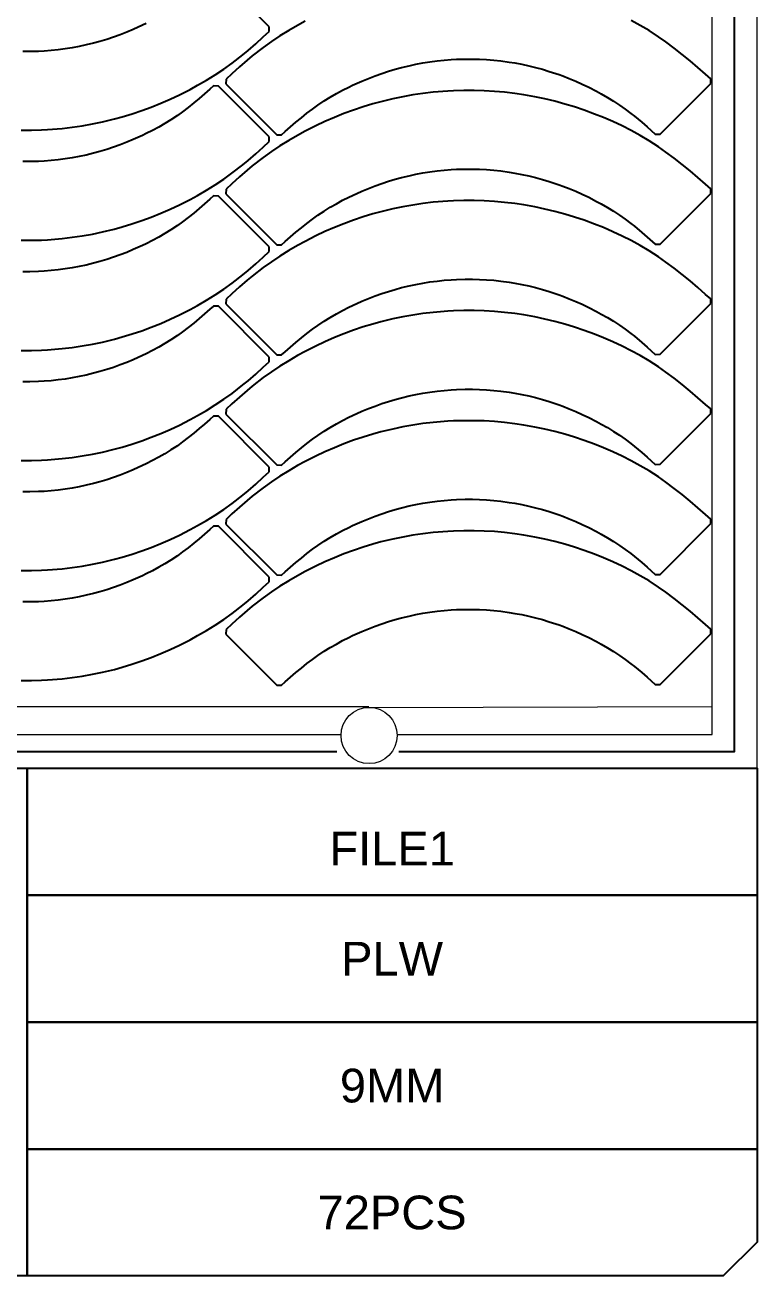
# Model space of a CAD drawing. Header units: millimetres. Extents: x -10628 to 24720, y -21829 to 4032.
# Drawn here: x 7297 to 7949, y -1997 to -884 of the extents above; entities that cross this region are included whole.
import ezdxf
from ezdxf.enums import TextEntityAlignment as Align
from ezdxf.lldxf.tags import DXFTag

# ---------------------------------------------------------------- set-up
doc = ezdxf.new("R2010")
doc.units = ezdxf.units.MM
doc.layers.add('layer chu', color=7, linetype='Continuous', lineweight=9)
doc.layers.add('layer khung van cnc', color=7, linetype='Continuous', lineweight=25, true_color=0xfbf59b)
doc.layers.add('layer mau', color=7, linetype='Continuous')
doc.styles.add('Text Dim', font='arial.ttf')
tags = doc.linetypes.add('DATTRANHVAKEPVAN', pattern='A,32.156035,-1.521322,["DAT TRÁNH VA CHẠM KẸP VÁN",Text Dim,S=2.23494,R=0,X=0,Y=-0.877209],-47.8264', length=81.503757).pattern_tags.tags
tags[6] = DXFTag(74, 10)
tags = doc.linetypes.add('KVVIENMAY', pattern='A,46.311228,-10.280676,["KV VIỀN MÁY",Text Dim,S=10.028098,R=0,X=0,Y=-4.346144],-100.988212', length=157.580116).pattern_tags.tags
tags[6] = DXFTag(74, 10)

# ---------------------------------------------------------------- blocks, each defined once
blk = doc.blocks.new('khung van cnc')
at = {"color": 2, "linetype": 'DATTRANHVAKEPVAN', "lineweight": 5}
for p, q in [((-1148, -44.4), (-538.7, -44.4)), ((-539.1, -45.3), (-233, -44.4))]:
    blk.add_line(p, q, dxfattribs=at)
at = {"color": 250, "lineweight": 5}
blk.add_line((-1494.1, -99.4), (-193, -99.4), dxfattribs=at)
at = {"lineweight": 5}
blk.add_lwpolyline([(-193, -99.4), (-193, 2370.6), (-223, 2400.6), (-1463, 2400.6), (-1493, 2370.6), (-1493, -99.4)], close=True, dxfattribs=at)
at = {"color": 1, "linetype": 'KVVIENMAY'}
for points in [[(-511.9, -84.4), (-213, -84.4), (-213, 2370.6), (-228, 2385.6), (-1458, 2385.6), (-1473, 2370.6), (-1473, -84.4), (-1172.8, -84.4)], [(-1104, -84.4), (-567.2, -84.4)]]:
    blk.add_lwpolyline(points, dxfattribs=at)
at = {"lineweight": 5}
for points in [[(-513.5, -69.4), (-233, -69.4), (-233, 2370.6), (-1453, 2370.6), (-1453, -69.4), (-1173, -69.4)], [(-1123, -69.4), (-563.5, -69.4)]]:
    blk.add_lwpolyline(points, dxfattribs=at)
blk.add_lwpolyline([(-843, -551.3), (-1463, -551.3), (-1493, -521.3), (-1493, -99.4), (-843, -99.4)], close=True)
blk.add_circle((-538.5, -70.2), 25, dxfattribs=at)
at = {"layer": 'layer mau'}
for points in [[(-843, -99.4), (-193, -99.4), (-193, -212.4), (-843, -212.4)], [(-843, -212.4), (-193, -212.4), (-193, -325.3), (-843, -325.3)], [(-843, -325.3), (-193, -325.3), (-193, -438.3), (-843, -438.3)], [(-843, -438.3), (-193, -438.3), (-193, -521.2), (-223, -551.2), (-843, -551.2)]]:
    blk.add_lwpolyline(points, close=True, dxfattribs=at)
for tag, p in [('ÁGF', (-518, -155.9)), ('TENFILE', (-518, -268.9)), ('TENFILE', (-518, -381.8)), ('TENFILE', (-518, -494.8))]:
    blk.add_attdef(tag, text='', height=30, dxfattribs=at).set_placement(p, align=Align.MIDDLE_CENTER)

msp = doc.modelspace()

# ---------------------------------------------------------------- linework, layer by layer
for p, q in [((7514.559, -885.153), (7469.334, -839.866)), ((7845.01, -883.91), (7837.017, -879.536)), ((7387.631, -889.961), (7381.732, -892.237)), ((7393.472, -887.536), (7387.631, -889.961)), ((7401.694, -883.826), (7393.472, -887.536)), ((7404.968, -882.249), (7401.694, -883.826)), ((7509.276, -894.152), (7514.481, -889.318)), ((7514.481, -889.318), (7514.559, -885.153)), ((7531.878, -888.401), (7524.13, -893.204)), ((7539.772, -883.831), (7531.878, -888.401)), ((7546.404, -880.223), (7539.772, -883.831)), ((7852.84, -888.548), (7845.01, -883.91)), ((7861.212, -893.94), (7852.84, -888.548)), ((7351.469, -901.271), (7345.285, -902.591)), ((7358.158, -899.647), (7351.469, -901.271)), ((7363.716, -898.138), (7358.158, -899.647)), ((7369.772, -896.328), (7363.716, -898.138)), ((7375.778, -894.36), (7369.772, -896.328)), ((7381.732, -892.237), (7375.778, -894.36)), ((7495.661, -906.219), (7502.525, -900.253)), ((7502.525, -900.253), (7509.276, -894.152)), ((7516.541, -898.244), (7509.124, -903.523)), ((7524.13, -893.204), (7516.541, -898.244)), ((7867.951, -898.635), (7861.212, -893.94)), ((7875.24, -904.053), (7867.951, -898.635)), ((7301.311, -907.201), (7294.988, -907.196)), ((7309.088, -906.981), (7301.311, -907.201)), ((7313.95, -906.714), (7309.088, -906.981)), ((7320.256, -906.221), (7313.95, -906.714)), ((7326.548, -905.562), (7320.256, -906.221)), ((7332.819, -904.737), (7326.548, -905.562)), ((7339.067, -903.747), (7332.819, -904.737)), ((7345.285, -902.591), (7339.067, -903.747)), ((7481.399, -917.504), (7491.121, -909.986)), ((7491.121, -909.986), (7495.661, -906.219)), ((7499.402, -911.042), (7494.862, -914.808)), ((7509.124, -903.523), (7499.402, -911.042)), ((7882.387, -909.671), (7875.24, -904.053)), ((7889.42, -915.448), (7882.387, -909.671)), ((7466.393, -927.823), (7473.982, -922.784)), ((7473.982, -922.784), (7481.399, -917.504)), ((7487.998, -920.774), (7481.247, -926.876)), ((7494.862, -914.808), (7487.998, -920.774)), ((7620.751, -924.699), (7626.807, -922.889)), ((7626.807, -922.889), (7632.365, -921.381)), ((7632.365, -921.381), (7639.054, -919.756)), ((7639.054, -919.756), (7645.238, -918.436)), ((7645.238, -918.436), (7651.456, -917.281)), ((7651.456, -917.281), (7657.704, -916.29)), ((7657.704, -916.29), (7663.975, -915.466)), ((7663.975, -915.466), (7670.267, -914.806)), ((7670.267, -914.806), (7676.573, -914.313)), ((7676.573, -914.313), (7681.435, -914.047)), ((7681.435, -914.047), (7689.212, -913.826)), ((7689.212, -913.826), (7695.535, -913.832)), ((7695.535, -913.832), (7701.856, -914.004)), ((7701.856, -914.004), (7708.17, -914.342)), ((7708.17, -914.342), (7714.472, -914.845)), ((7714.472, -914.845), (7720.76, -915.514)), ((7720.76, -915.514), (7728.275, -916.535)), ((7728.275, -916.535), (7733.273, -917.348)), ((7733.273, -917.348), (7739.489, -918.512)), ((7739.489, -918.512), (7745.673, -919.839)), ((7745.673, -919.839), (7751.819, -921.329)), ((7751.819, -921.329), (7757.923, -922.98)), ((7757.923, -922.98), (7763.98, -924.792)), ((7896.368, -921.346), (7889.42, -915.448)), ((7903.258, -927.324), (7896.368, -921.346)), ((7450.751, -937.197), (7458.644, -932.627)), ((7458.644, -932.627), (7466.393, -927.823)), ((7476.042, -931.71), (7475.964, -935.874)), ((7481.247, -926.876), (7476.042, -931.71)), ((7588.829, -937.202), (7597.051, -933.492)), ((7597.051, -933.492), (7602.892, -931.067)), ((7602.892, -931.067), (7608.791, -928.791)), ((7608.791, -928.791), (7614.745, -926.667)), ((7614.745, -926.667), (7620.751, -924.699)), ((7763.98, -924.792), (7772.703, -927.715)), ((7772.703, -927.715), (7775.933, -928.894)), ((7775.933, -928.894), (7781.821, -931.182)), ((7781.821, -931.182), (7787.647, -933.623)), ((7787.647, -933.623), (7793.41, -936.214)), ((7907.865, -931.364), (7903.258, -927.324)), ((7907.997, -935.462), (7907.865, -931.364)), ((7426.328, -949.525), (7434.583, -945.647)), ((7434.583, -945.647), (7444.119, -940.805)), ((7444.119, -940.805), (7450.751, -937.197)), ((7456.972, -944.784), (7452.172, -948.9)), ((7461.736, -940.617), (7456.972, -944.784)), ((7464.957, -937.724), (7461.736, -940.617)), ((7469.308, -937.842), (7464.957, -937.724)), ((7514.533, -983.129), (7469.308, -937.842)), ((7475.964, -935.874), (7521.189, -981.161)), ((7568.876, -947.816), (7574.346, -944.649)), ((7574.346, -944.649), (7579.909, -941.638)), ((7579.909, -941.638), (7585.555, -938.778)), ((7585.555, -938.778), (7588.829, -937.202)), ((7642.465, -945.768), (7633.495, -947.36)), ((7651.478, -944.441), (7642.465, -945.768)), ((7660.528, -943.379), (7651.478, -944.441)), ((7673.58, -942.319), (7660.528, -943.379)), ((7678.705, -942.054), (7673.58, -942.319)), ((7687.818, -941.791), (7678.705, -942.054)), ((7696.935, -941.795), (7687.818, -941.791)), ((7706.048, -942.067), (7696.935, -941.795)), ((7715.147, -942.606), (7706.048, -942.067)), ((7724.226, -943.414), (7715.147, -942.606)), ((7733.274, -944.49), (7724.226, -943.414)), ((7741.425, -945.696), (7733.274, -944.49)), ((7751.245, -947.45), (7741.425, -945.696)), ((7793.41, -936.214), (7799.105, -938.953)), ((7799.105, -938.953), (7806.079, -942.552)), ((7806.079, -942.552), (7810.289, -944.859)), ((7810.289, -944.859), (7815.767, -948.025)), ((7862.744, -980.654), (7907.997, -935.462)), ((7400.954, -959.714), (7409.507, -956.563)), ((7409.507, -956.563), (7417.967, -953.165)), ((7417.967, -953.165), (7426.328, -949.525)), ((7442.389, -956.882), (7437.369, -960.697)), ((7447.317, -952.941), (7442.389, -956.882)), ((7452.172, -948.9), (7447.317, -952.941)), ((7553.128, -958.306), (7557.799, -954.958)), ((7557.799, -954.958), (7563.51, -951.145)), ((7563.51, -951.145), (7568.876, -947.816)), ((7598.208, -956.367), (7589.569, -959.267)), ((7606.927, -953.722), (7598.208, -956.367)), ((7613.935, -951.799), (7606.927, -953.722)), ((7624.578, -949.217), (7613.935, -951.799)), ((7633.495, -947.36), (7624.578, -949.217)), ((7760.155, -949.328), (7751.245, -947.45)), ((7769.007, -951.466), (7760.155, -949.328)), ((7777.796, -953.86), (7769.007, -951.466)), ((7786.518, -956.504), (7777.796, -953.86)), ((7795.166, -959.395), (7786.518, -956.504)), ((7815.767, -948.025), (7821.158, -951.336)), ((7821.158, -951.336), (7826.453, -954.793)), ((7826.453, -954.793), (7831.642, -958.401)), ((7365.945, -969.765), (7376.588, -967.183)), ((7376.588, -967.183), (7383.596, -965.259)), ((7383.596, -965.259), (7392.315, -962.615)), ((7392.315, -962.615), (7400.954, -959.714)), ((7426.988, -967.858), (7421.621, -971.187)), ((7432.698, -964.044), (7426.988, -967.858)), ((7437.369, -960.697), (7432.698, -964.044)), ((7538.325, -970.103), (7543.18, -966.062)), ((7543.18, -966.062), (7548.108, -962.121)), ((7548.108, -962.121), (7553.128, -958.306)), ((7572.556, -965.817), (7564.195, -969.457)), ((7581.016, -962.419), (7572.556, -965.817)), ((7589.569, -959.267), (7581.016, -962.419)), ((7804.322, -962.753), (7795.166, -959.395)), ((7812.22, -965.9), (7804.322, -962.753)), ((7820.606, -969.514), (7812.22, -965.9)), ((7831.642, -958.401), (7836.717, -962.161)), ((7836.717, -962.161), (7839.942, -964.681)), ((7839.942, -964.681), (7846.502, -970.132)), ((7293.588, -977.187), (7302.705, -977.191)), ((7302.705, -977.191), (7311.817, -976.928)), ((7311.817, -976.928), (7316.943, -976.663)), ((7316.943, -976.663), (7329.995, -975.603)), ((7329.995, -975.603), (7339.045, -974.541)), ((7339.045, -974.541), (7348.058, -973.214)), ((7348.058, -973.214), (7357.027, -971.622)), ((7357.027, -971.622), (7365.945, -969.765)), ((7410.588, -977.365), (7404.943, -980.225)), ((7416.151, -974.354), (7410.588, -977.365)), ((7421.621, -971.187), (7416.151, -974.354)), ((7525.541, -981.279), (7528.762, -978.386)), ((7528.762, -978.386), (7533.525, -974.219)), ((7533.525, -974.219), (7538.325, -970.103)), ((7546.404, -978.177), (7539.772, -981.785)), ((7555.94, -973.335), (7546.404, -978.177)), ((7564.195, -969.457), (7555.94, -973.335)), ((7828.877, -973.376), (7820.606, -969.514)), ((7837.017, -977.49), (7828.877, -973.376)), ((7845.01, -981.864), (7837.017, -977.49)), ((7846.502, -970.132), (7851.247, -974.297)), ((7851.247, -974.297), (7858.396, -980.761)), ((7381.707, -990.212), (7375.753, -992.336)), ((7387.605, -987.936), (7381.707, -990.212)), ((7393.446, -985.511), (7387.605, -987.936)), ((7401.668, -981.801), (7393.446, -985.511)), ((7404.943, -980.225), (7401.668, -981.801)), ((7509.251, -992.127), (7514.455, -987.293)), ((7514.455, -987.293), (7514.533, -983.129)), ((7521.189, -981.161), (7525.541, -981.279)), ((7531.878, -986.355), (7524.13, -991.158)), ((7539.772, -981.785), (7531.878, -986.355)), ((7852.84, -986.503), (7845.01, -981.864)), ((7861.212, -991.895), (7852.84, -986.503)), ((7858.396, -980.761), (7862.744, -980.654)), ((7339.041, -1001.722), (7332.794, -1002.712)), ((7345.259, -1000.567), (7339.041, -1001.722)), ((7351.443, -999.247), (7345.259, -1000.567)), ((7358.132, -997.622), (7351.443, -999.247)), ((7363.691, -996.114), (7358.132, -997.622)), ((7369.746, -994.304), (7363.691, -996.114)), ((7375.753, -992.336), (7369.746, -994.304)), ((7495.636, -1004.194), (7502.5, -998.228)), ((7509.124, -1001.477), (7499.402, -1008.996)), ((7502.5, -998.228), (7509.251, -992.127)), ((7516.541, -996.198), (7509.124, -1001.477)), ((7524.13, -991.158), (7516.541, -996.198)), ((7867.951, -996.589), (7861.212, -991.895)), ((7875.24, -1002.007), (7867.951, -996.589)), ((7882.387, -1007.625), (7875.24, -1002.007)), ((7301.286, -1005.177), (7294.962, -1005.171)), ((7309.062, -1004.956), (7301.286, -1005.177)), ((7313.924, -1004.69), (7309.062, -1004.956)), ((7320.231, -1004.197), (7313.924, -1004.69)), ((7326.522, -1003.537), (7320.231, -1004.197)), ((7332.794, -1002.712), (7326.522, -1003.537)), ((7481.374, -1015.48), (7491.095, -1007.961)), ((7494.862, -1012.763), (7487.998, -1018.729)), ((7491.095, -1007.961), (7495.636, -1004.194)), ((7499.402, -1008.996), (7494.862, -1012.763)), ((7663.975, -1013.42), (7670.267, -1012.761)), ((7670.267, -1012.761), (7676.573, -1012.268)), ((7676.573, -1012.268), (7681.435, -1012.001)), ((7681.435, -1012.001), (7689.212, -1011.78)), ((7689.212, -1011.78), (7695.535, -1011.786)), ((7695.535, -1011.786), (7701.856, -1011.958)), ((7701.856, -1011.958), (7708.17, -1012.296)), ((7708.17, -1012.296), (7714.472, -1012.8)), ((7714.472, -1012.8), (7720.76, -1013.469)), ((7889.42, -1013.403), (7882.387, -1007.625)), ((7466.367, -1025.799), (7473.957, -1020.759)), ((7473.957, -1020.759), (7481.374, -1015.48)), ((7487.998, -1018.729), (7481.247, -1024.83)), ((7614.745, -1024.622), (7620.751, -1022.653)), ((7620.751, -1022.653), (7626.807, -1020.844)), ((7626.807, -1020.844), (7632.365, -1019.335)), ((7632.365, -1019.335), (7639.054, -1017.711)), ((7639.054, -1017.711), (7645.238, -1016.39)), ((7645.238, -1016.39), (7651.456, -1015.235)), ((7651.456, -1015.235), (7657.704, -1014.245)), ((7657.704, -1014.245), (7663.975, -1013.42)), ((7720.76, -1013.469), (7728.275, -1014.489)), ((7728.275, -1014.489), (7733.273, -1015.302)), ((7733.273, -1015.302), (7739.489, -1016.466)), ((7739.489, -1016.466), (7745.673, -1017.793)), ((7745.673, -1017.793), (7751.819, -1019.283)), ((7751.819, -1019.283), (7757.923, -1020.934)), ((7757.923, -1020.934), (7763.98, -1022.746)), ((7763.98, -1022.746), (7772.703, -1025.67)), ((7896.368, -1019.301), (7889.42, -1013.403)), ((7903.258, -1025.278), (7896.368, -1019.301)), ((7444.094, -1038.78), (7450.726, -1035.172)), ((7450.726, -1035.172), (7458.619, -1030.602)), ((7458.619, -1030.602), (7466.367, -1025.799)), ((7476.042, -1029.664), (7475.964, -1033.828)), ((7475.964, -1033.828), (7521.189, -1079.115)), ((7481.247, -1024.83), (7476.042, -1029.664)), ((7585.555, -1036.732), (7588.829, -1035.156)), ((7588.829, -1035.156), (7597.051, -1031.446)), ((7597.051, -1031.446), (7602.892, -1029.021)), ((7602.892, -1029.021), (7608.791, -1026.745)), ((7608.791, -1026.745), (7614.745, -1024.622)), ((7772.703, -1025.67), (7775.933, -1026.849)), ((7775.933, -1026.849), (7781.821, -1029.136)), ((7781.821, -1029.136), (7787.647, -1031.577)), ((7787.647, -1031.577), (7793.41, -1034.169)), ((7793.41, -1034.169), (7799.105, -1036.907)), ((7862.744, -1078.608), (7907.997, -1033.416)), ((7907.865, -1029.318), (7903.258, -1025.278)), ((7907.997, -1033.416), (7907.865, -1029.318)), ((7426.302, -1047.5), (7434.558, -1043.623)), ((7434.558, -1043.623), (7444.094, -1038.78)), ((7456.993, -1042.759), (7452.193, -1046.875)), ((7461.757, -1038.593), (7456.993, -1042.759)), ((7464.978, -1035.699), (7461.757, -1038.593)), ((7469.329, -1035.817), (7464.978, -1035.699)), ((7514.554, -1081.104), (7469.329, -1035.817)), ((7563.51, -1049.099), (7568.876, -1045.77)), ((7568.876, -1045.77), (7574.346, -1042.603)), ((7574.346, -1042.603), (7579.909, -1039.593)), ((7579.909, -1039.593), (7585.555, -1036.732)), ((7633.495, -1045.353), (7624.578, -1047.209)), ((7642.465, -1043.761), (7633.495, -1045.353)), ((7651.478, -1042.433), (7642.465, -1043.761)), ((7660.528, -1041.372), (7651.478, -1042.433)), ((7673.58, -1040.312), (7660.528, -1041.372)), ((7678.705, -1040.047), (7673.58, -1040.312)), ((7687.818, -1039.784), (7678.705, -1040.047)), ((7696.935, -1039.788), (7687.818, -1039.784)), ((7706.048, -1040.06), (7696.935, -1039.788)), ((7715.147, -1040.599), (7706.048, -1040.06)), ((7724.226, -1041.407), (7715.147, -1040.599)), ((7733.274, -1042.483), (7724.226, -1041.407)), ((7741.425, -1043.689), (7733.274, -1042.483)), ((7751.245, -1045.442), (7741.425, -1043.689)), ((7760.155, -1047.321), (7751.245, -1045.442)), ((7799.105, -1036.907), (7806.079, -1040.506)), ((7806.079, -1040.506), (7810.289, -1042.814)), ((7810.289, -1042.814), (7815.767, -1045.98)), ((7815.767, -1045.98), (7821.158, -1049.29)), ((7392.289, -1060.59), (7400.928, -1057.69)), ((7400.928, -1057.69), (7409.481, -1054.538)), ((7409.481, -1054.538), (7417.941, -1051.14)), ((7417.941, -1051.14), (7426.302, -1047.5)), ((7442.41, -1054.857), (7437.39, -1058.672)), ((7447.338, -1050.916), (7442.41, -1054.857)), ((7452.193, -1046.875), (7447.338, -1050.916)), ((7548.108, -1060.076), (7553.128, -1056.26)), ((7553.128, -1056.26), (7557.799, -1052.913)), ((7557.799, -1052.913), (7563.51, -1049.099)), ((7589.569, -1057.26), (7581.016, -1060.412)), ((7598.208, -1054.36), (7589.569, -1057.26)), ((7606.927, -1051.715), (7598.208, -1054.36)), ((7613.935, -1049.792), (7606.927, -1051.715)), ((7624.578, -1047.209), (7613.935, -1049.792)), ((7769.007, -1049.459), (7760.155, -1047.321)), ((7777.796, -1051.853), (7769.007, -1049.459)), ((7786.518, -1054.497), (7777.796, -1051.853)), ((7795.166, -1057.388), (7786.518, -1054.497)), ((7804.322, -1060.745), (7795.166, -1057.388)), ((7821.158, -1049.29), (7826.453, -1052.748)), ((7826.453, -1052.748), (7831.642, -1056.355)), ((7831.642, -1056.355), (7836.717, -1060.115)), ((7357.002, -1069.597), (7365.92, -1067.741)), ((7365.92, -1067.741), (7376.563, -1065.158)), ((7376.563, -1065.158), (7383.571, -1063.235)), ((7383.571, -1063.235), (7392.289, -1060.59)), ((7427.009, -1065.833), (7421.642, -1069.162)), ((7432.719, -1062.02), (7427.009, -1065.833)), ((7437.39, -1058.672), (7432.719, -1062.02)), ((7533.525, -1072.174), (7538.325, -1068.057)), ((7538.325, -1068.057), (7543.18, -1064.016)), ((7543.18, -1064.016), (7548.108, -1060.076)), ((7564.195, -1067.45), (7555.94, -1071.327)), ((7572.556, -1063.81), (7564.195, -1067.45)), ((7581.016, -1060.412), (7572.556, -1063.81)), ((7812.22, -1063.893), (7804.322, -1060.745)), ((7820.606, -1067.507), (7812.22, -1063.893)), ((7828.877, -1071.368), (7820.606, -1067.507)), ((7836.717, -1060.115), (7839.942, -1062.636)), ((7839.942, -1062.636), (7846.502, -1068.086)), ((7846.502, -1068.086), (7851.247, -1072.251)), ((7293.562, -1075.162), (7302.679, -1075.166)), ((7302.679, -1075.166), (7311.792, -1074.904)), ((7311.792, -1074.904), (7316.918, -1074.638)), ((7316.918, -1074.638), (7329.97, -1073.578)), ((7329.97, -1073.578), (7339.019, -1072.517)), ((7339.019, -1072.517), (7348.033, -1071.19)), ((7348.033, -1071.19), (7357.002, -1069.597)), ((7401.689, -1079.777), (7393.467, -1083.487)), ((7404.964, -1078.2), (7401.689, -1079.777)), ((7410.609, -1075.34), (7404.964, -1078.2)), ((7416.172, -1072.329), (7410.609, -1075.34)), ((7421.642, -1069.162), (7416.172, -1072.329)), ((7521.189, -1079.115), (7525.541, -1079.233)), ((7525.541, -1079.233), (7528.762, -1076.34)), ((7528.762, -1076.34), (7533.525, -1072.174)), ((7539.772, -1079.778), (7531.878, -1084.348)), ((7546.404, -1076.17), (7539.772, -1079.778)), ((7555.94, -1071.327), (7546.404, -1076.17)), ((7837.017, -1075.483), (7828.877, -1071.368)), ((7845.01, -1079.857), (7837.017, -1075.483)), ((7852.84, -1084.495), (7845.01, -1079.857)), ((7851.247, -1072.251), (7858.396, -1078.716)), ((7858.396, -1078.716), (7862.744, -1078.608)), ((7375.774, -1090.311), (7369.767, -1092.279)), ((7381.728, -1088.188), (7375.774, -1090.311)), ((7387.626, -1085.912), (7381.728, -1088.188)), ((7393.467, -1083.487), (7387.626, -1085.912)), ((7502.521, -1096.204), (7509.272, -1090.102)), ((7509.272, -1090.102), (7514.476, -1085.269)), ((7514.476, -1085.269), (7514.554, -1081.104)), ((7524.13, -1089.151), (7516.541, -1094.191)), ((7531.878, -1084.348), (7524.13, -1089.151)), ((7861.212, -1089.888), (7852.84, -1084.495)), ((7867.951, -1094.582), (7861.212, -1089.888)), ((7320.252, -1102.172), (7313.945, -1102.665)), ((7326.543, -1101.513), (7320.252, -1102.172)), ((7332.815, -1100.688), (7326.543, -1101.513)), ((7339.062, -1099.698), (7332.815, -1100.688)), ((7345.28, -1098.542), (7339.062, -1099.698)), ((7351.464, -1097.222), (7345.28, -1098.542)), ((7358.153, -1095.598), (7351.464, -1097.222)), ((7363.712, -1094.089), (7358.153, -1095.598)), ((7369.767, -1092.279), (7363.712, -1094.089)), ((7491.117, -1105.937), (7495.657, -1102.17)), ((7495.657, -1102.17), (7502.521, -1096.204)), ((7509.124, -1099.47), (7499.402, -1106.989)), ((7516.541, -1094.191), (7509.124, -1099.47)), ((7875.24, -1100), (7867.951, -1094.582)), ((7882.387, -1105.618), (7875.24, -1100)), ((7301.307, -1103.152), (7294.983, -1103.146)), ((7309.083, -1102.932), (7301.307, -1103.152)), ((7313.945, -1102.665), (7309.083, -1102.932)), ((7473.978, -1118.734), (7481.395, -1113.455)), ((7481.395, -1113.455), (7491.117, -1105.937)), ((7494.862, -1110.756), (7487.998, -1116.722)), ((7499.402, -1106.989), (7494.862, -1110.756)), ((7645.238, -1114.383), (7651.456, -1113.228)), ((7651.456, -1113.228), (7657.704, -1112.238)), ((7657.704, -1112.238), (7663.975, -1111.413)), ((7663.975, -1111.413), (7670.267, -1110.754)), ((7670.267, -1110.754), (7676.573, -1110.26)), ((7676.573, -1110.26), (7681.435, -1109.994)), ((7681.435, -1109.994), (7689.212, -1109.773)), ((7689.212, -1109.773), (7695.535, -1109.779)), ((7695.535, -1109.779), (7701.856, -1109.951)), ((7701.856, -1109.951), (7708.17, -1110.289)), ((7708.17, -1110.289), (7714.472, -1110.793)), ((7714.472, -1110.793), (7720.76, -1111.462)), ((7720.76, -1111.462), (7728.275, -1112.482)), ((7728.275, -1112.482), (7733.273, -1113.295)), ((7733.273, -1113.295), (7739.489, -1114.459)), ((7889.42, -1111.396), (7882.387, -1105.618)), ((7896.368, -1117.293), (7889.42, -1111.396)), ((7458.64, -1128.578), (7466.388, -1123.774)), ((7466.388, -1123.774), (7473.978, -1118.734)), ((7481.247, -1122.823), (7476.042, -1127.657)), ((7487.998, -1116.722), (7481.247, -1122.823)), ((7608.791, -1124.738), (7614.745, -1122.614)), ((7614.745, -1122.614), (7620.751, -1120.646)), ((7620.751, -1120.646), (7626.807, -1118.836)), ((7626.807, -1118.836), (7632.365, -1117.328)), ((7632.365, -1117.328), (7639.054, -1115.703)), ((7639.054, -1115.703), (7645.238, -1114.383)), ((7739.489, -1114.459), (7745.673, -1115.786)), ((7745.673, -1115.786), (7751.819, -1117.276)), ((7751.819, -1117.276), (7757.923, -1118.927)), ((7757.923, -1118.927), (7763.98, -1120.739)), ((7763.98, -1120.739), (7772.703, -1123.662)), ((7772.703, -1123.662), (7775.933, -1124.842)), ((7903.258, -1123.271), (7896.368, -1117.293)), ((7907.865, -1127.311), (7903.258, -1123.271)), ((7444.115, -1136.755), (7450.747, -1133.148)), ((7450.747, -1133.148), (7458.64, -1128.578)), ((7464.96, -1133.675), (7461.739, -1136.568)), ((7469.312, -1133.793), (7464.96, -1133.675)), ((7514.537, -1179.08), (7469.312, -1133.793)), ((7476.042, -1127.657), (7475.964, -1131.821)), ((7475.964, -1131.821), (7521.189, -1177.108)), ((7579.909, -1137.585), (7585.555, -1134.725)), ((7585.555, -1134.725), (7588.829, -1133.149)), ((7588.829, -1133.149), (7597.051, -1129.439)), ((7597.051, -1129.439), (7602.892, -1127.014)), ((7602.892, -1127.014), (7608.791, -1124.738)), ((7775.933, -1124.842), (7781.821, -1127.129)), ((7781.821, -1127.129), (7787.647, -1129.57)), ((7787.647, -1129.57), (7793.41, -1132.162)), ((7793.41, -1132.162), (7799.105, -1134.9)), ((7799.105, -1134.9), (7806.079, -1138.499)), ((7862.744, -1176.601), (7907.997, -1131.409)), ((7907.997, -1131.409), (7907.865, -1127.311)), ((7417.962, -1149.116), (7426.323, -1145.476)), ((7426.323, -1145.476), (7434.579, -1141.598)), ((7434.579, -1141.598), (7444.115, -1136.755)), ((7452.176, -1144.851), (7447.321, -1148.892)), ((7456.976, -1140.734), (7452.176, -1144.851)), ((7461.739, -1136.568), (7456.976, -1140.734)), ((7563.51, -1147.092), (7568.876, -1143.763)), ((7568.876, -1143.763), (7574.346, -1140.596)), ((7574.346, -1140.596), (7579.909, -1137.585)), ((7624.578, -1145.171), (7613.935, -1147.753)), ((7633.495, -1143.314), (7624.578, -1145.171)), ((7642.465, -1141.722), (7633.495, -1143.314)), ((7651.478, -1140.395), (7642.465, -1141.722)), ((7660.528, -1139.333), (7651.478, -1140.395)), ((7673.58, -1138.273), (7660.528, -1139.333)), ((7678.705, -1138.008), (7673.58, -1138.273)), ((7687.818, -1137.745), (7678.705, -1138.008)), ((7696.935, -1137.749), (7687.818, -1137.745)), ((7706.048, -1138.021), (7696.935, -1137.749)), ((7715.147, -1138.56), (7706.048, -1138.021)), ((7724.226, -1139.368), (7715.147, -1138.56)), ((7733.274, -1140.444), (7724.226, -1139.368)), ((7741.425, -1141.65), (7733.274, -1140.444)), ((7751.245, -1143.403), (7741.425, -1141.65)), ((7760.155, -1145.282), (7751.245, -1143.403)), ((7769.007, -1147.42), (7760.155, -1145.282)), ((7806.079, -1138.499), (7810.289, -1140.807)), ((7810.289, -1140.807), (7815.767, -1143.972)), ((7815.767, -1143.972), (7821.158, -1147.283)), ((7392.31, -1158.566), (7400.949, -1155.665)), ((7400.949, -1155.665), (7409.502, -1152.514)), ((7409.502, -1152.514), (7417.962, -1149.116)), ((7437.373, -1156.648), (7432.702, -1159.995)), ((7442.393, -1152.833), (7437.373, -1156.648)), ((7447.321, -1148.892), (7442.393, -1152.833)), ((7548.108, -1158.068), (7553.128, -1154.253)), ((7553.128, -1154.253), (7557.799, -1150.906)), ((7557.799, -1150.906), (7563.51, -1147.092)), ((7589.569, -1155.221), (7581.016, -1158.373)), ((7598.208, -1152.321), (7589.569, -1155.221)), ((7606.927, -1149.676), (7598.208, -1152.321)), ((7613.935, -1147.753), (7606.927, -1149.676)), ((7777.796, -1149.814), (7769.007, -1147.42)), ((7786.518, -1152.458), (7777.796, -1149.814)), ((7795.166, -1155.349), (7786.518, -1152.458)), ((7804.322, -1158.707), (7795.166, -1155.349)), ((7821.158, -1147.283), (7826.453, -1150.741)), ((7826.453, -1150.741), (7831.642, -1154.348)), ((7831.642, -1154.348), (7836.717, -1158.108)), ((7348.054, -1169.165), (7357.023, -1167.573)), ((7357.023, -1167.573), (7365.941, -1165.716)), ((7365.941, -1165.716), (7376.584, -1163.134)), ((7376.584, -1163.134), (7383.592, -1161.21)), ((7383.592, -1161.21), (7392.31, -1158.566)), ((7421.625, -1167.138), (7416.155, -1170.305)), ((7426.991, -1163.809), (7421.625, -1167.138)), ((7432.702, -1159.995), (7426.991, -1163.809)), ((7533.525, -1170.167), (7538.325, -1166.05)), ((7538.325, -1166.05), (7543.18, -1162.009)), ((7543.18, -1162.009), (7548.108, -1158.068)), ((7564.195, -1165.411), (7555.94, -1169.288)), ((7572.556, -1161.771), (7564.195, -1165.411)), ((7581.016, -1158.373), (7572.556, -1161.771)), ((7812.22, -1161.854), (7804.322, -1158.707)), ((7820.606, -1165.468), (7812.22, -1161.854)), ((7828.877, -1169.329), (7820.606, -1165.468)), ((7836.717, -1158.108), (7839.942, -1160.629)), ((7839.942, -1160.629), (7846.502, -1166.079)), ((7846.502, -1166.079), (7851.247, -1170.244)), ((7293.583, -1173.138), (7302.7, -1173.142)), ((7302.7, -1173.142), (7311.813, -1172.879)), ((7311.813, -1172.879), (7316.939, -1172.614)), ((7316.939, -1172.614), (7329.991, -1171.554)), ((7329.991, -1171.554), (7339.041, -1170.492)), ((7339.041, -1170.492), (7348.054, -1169.165)), ((7401.672, -1177.752), (7393.45, -1181.462)), ((7404.947, -1176.176), (7401.672, -1177.752)), ((7410.592, -1173.316), (7404.947, -1176.176)), ((7416.155, -1170.305), (7410.592, -1173.316)), ((7514.459, -1183.244), (7514.537, -1179.08)), ((7521.189, -1177.108), (7525.541, -1177.226)), ((7525.541, -1177.226), (7528.762, -1174.333)), ((7528.762, -1174.333), (7533.525, -1170.167)), ((7539.772, -1177.739), (7531.878, -1182.309)), ((7546.404, -1174.131), (7539.772, -1177.739)), ((7555.94, -1169.288), (7546.404, -1174.131)), ((7837.017, -1173.444), (7828.877, -1169.329)), ((7845.01, -1177.818), (7837.017, -1173.444)), ((7852.84, -1182.457), (7845.01, -1177.818)), ((7851.247, -1170.244), (7858.396, -1176.709)), ((7858.396, -1176.709), (7862.744, -1176.601)), ((7369.75, -1190.255), (7363.694, -1192.064)), ((7375.756, -1188.287), (7369.75, -1190.255)), ((7381.71, -1186.163), (7375.756, -1188.287)), ((7387.609, -1183.887), (7381.71, -1186.163)), ((7393.45, -1181.462), (7387.609, -1183.887)), ((7502.503, -1194.179), (7509.255, -1188.078)), ((7509.255, -1188.078), (7514.459, -1183.244)), ((7524.13, -1187.112), (7516.541, -1192.152)), ((7531.878, -1182.309), (7524.13, -1187.112)), ((7861.212, -1187.849), (7852.84, -1182.457)), ((7867.951, -1192.543), (7861.212, -1187.849)), ((7301.289, -1201.128), (7294.966, -1201.122)), ((7309.066, -1200.907), (7301.289, -1201.128)), ((7313.928, -1200.641), (7309.066, -1200.907)), ((7320.234, -1200.147), (7313.928, -1200.641)), ((7326.526, -1199.488), (7320.234, -1200.147)), ((7332.798, -1198.663), (7326.526, -1199.488)), ((7339.045, -1197.673), (7332.798, -1198.663)), ((7345.263, -1196.518), (7339.045, -1197.673)), ((7351.447, -1195.198), (7345.263, -1196.518)), ((7358.136, -1193.573), (7351.447, -1195.198)), ((7363.694, -1192.064), (7358.136, -1193.573)), ((7491.099, -1203.912), (7495.64, -1200.145)), ((7495.64, -1200.145), (7502.503, -1194.179)), ((7509.124, -1197.431), (7499.402, -1204.95)), ((7516.541, -1192.152), (7509.124, -1197.431)), ((7875.24, -1197.961), (7867.951, -1192.543)), ((7882.387, -1203.579), (7875.24, -1197.961)), ((7473.961, -1216.71), (7481.377, -1211.431)), ((7481.377, -1211.431), (7491.099, -1203.912)), ((7494.862, -1208.717), (7487.998, -1214.683)), ((7499.402, -1204.95), (7494.862, -1208.717)), ((7632.365, -1215.289), (7639.054, -1213.665)), ((7639.054, -1213.665), (7645.238, -1212.344)), ((7645.238, -1212.344), (7651.456, -1211.189)), ((7651.456, -1211.189), (7657.704, -1210.199)), ((7657.704, -1210.199), (7663.975, -1209.374)), ((7663.975, -1209.374), (7670.267, -1208.715)), ((7670.267, -1208.715), (7676.573, -1208.221)), ((7676.573, -1208.221), (7681.435, -1207.955)), ((7681.435, -1207.955), (7689.212, -1207.734)), ((7689.212, -1207.734), (7695.535, -1207.74)), ((7695.535, -1207.74), (7701.856, -1207.912)), ((7701.856, -1207.912), (7708.17, -1208.25)), ((7708.17, -1208.25), (7714.472, -1208.754)), ((7714.472, -1208.754), (7720.76, -1209.423)), ((7720.76, -1209.423), (7728.275, -1210.443)), ((7728.275, -1210.443), (7733.273, -1211.256)), ((7733.273, -1211.256), (7739.489, -1212.42)), ((7739.489, -1212.42), (7745.673, -1213.747)), ((7889.42, -1209.357), (7882.387, -1203.579)), ((7896.368, -1215.254), (7889.42, -1209.357)), ((7458.623, -1226.553), (7466.371, -1221.75)), ((7466.371, -1221.75), (7473.961, -1216.71)), ((7481.247, -1220.784), (7476.042, -1225.618)), ((7487.998, -1214.683), (7481.247, -1220.784)), ((7602.892, -1224.975), (7608.791, -1222.699)), ((7608.791, -1222.699), (7614.745, -1220.576)), ((7614.745, -1220.576), (7620.751, -1218.607)), ((7620.751, -1218.607), (7626.807, -1216.798)), ((7626.807, -1216.798), (7632.365, -1215.289)), ((7745.673, -1213.747), (7751.819, -1215.237)), ((7751.819, -1215.237), (7757.923, -1216.888)), ((7757.923, -1216.888), (7763.98, -1218.7)), ((7763.98, -1218.7), (7772.703, -1221.624)), ((7772.703, -1221.624), (7775.933, -1222.803)), ((7775.933, -1222.803), (7781.821, -1225.09)), ((7903.258, -1221.232), (7896.368, -1215.254)), ((7907.865, -1225.272), (7903.258, -1221.232)), ((7434.561, -1239.574), (7444.097, -1234.731)), ((7444.097, -1234.731), (7450.729, -1231.123)), ((7450.729, -1231.123), (7458.623, -1226.553)), ((7461.754, -1234.543), (7456.99, -1238.71)), ((7464.975, -1231.65), (7461.754, -1234.543)), ((7469.326, -1231.768), (7464.975, -1231.65)), ((7514.551, -1277.055), (7469.326, -1231.768)), ((7476.042, -1225.618), (7475.964, -1229.782)), ((7475.964, -1229.782), (7521.189, -1275.069)), ((7574.346, -1238.557), (7579.909, -1235.546)), ((7579.909, -1235.546), (7585.555, -1232.686)), ((7585.555, -1232.686), (7588.829, -1231.11)), ((7588.829, -1231.11), (7597.051, -1227.4)), ((7597.051, -1227.4), (7602.892, -1224.975)), ((7687.818, -1235.732), (7678.705, -1235.995)), ((7696.935, -1235.736), (7687.818, -1235.732)), ((7706.048, -1236.008), (7696.935, -1235.736)), ((7781.821, -1225.09), (7787.647, -1227.531)), ((7787.647, -1227.531), (7793.41, -1230.123)), ((7793.41, -1230.123), (7799.105, -1232.861)), ((7799.105, -1232.861), (7806.079, -1236.46)), ((7862.744, -1274.562), (7907.997, -1229.37)), ((7907.997, -1229.37), (7907.865, -1225.272)), ((7409.485, -1250.489), (7417.945, -1247.091)), ((7417.945, -1247.091), (7426.306, -1243.451)), ((7426.306, -1243.451), (7434.561, -1239.574)), ((7447.335, -1246.867), (7442.407, -1250.808)), ((7452.19, -1242.826), (7447.335, -1246.867)), ((7456.99, -1238.71), (7452.19, -1242.826)), ((7557.799, -1248.867), (7563.51, -1245.053)), ((7563.51, -1245.053), (7568.876, -1241.724)), ((7568.876, -1241.724), (7574.346, -1238.557)), ((7613.935, -1245.74), (7606.927, -1247.663)), ((7624.578, -1243.158), (7613.935, -1245.74)), ((7633.495, -1241.301), (7624.578, -1243.158)), ((7642.465, -1239.709), (7633.495, -1241.301)), ((7651.478, -1238.382), (7642.465, -1239.709)), ((7660.528, -1237.32), (7651.478, -1238.382)), ((7673.58, -1236.26), (7660.528, -1237.32)), ((7678.705, -1235.995), (7673.58, -1236.26)), ((7715.147, -1236.547), (7706.048, -1236.008)), ((7724.226, -1237.355), (7715.147, -1236.547)), ((7733.274, -1238.432), (7724.226, -1237.355)), ((7741.425, -1239.637), (7733.274, -1238.432)), ((7751.245, -1241.391), (7741.425, -1239.637)), ((7760.155, -1243.269), (7751.245, -1241.391)), ((7769.007, -1245.407), (7760.155, -1243.269)), ((7777.796, -1247.801), (7769.007, -1245.407)), ((7806.079, -1236.46), (7810.289, -1238.768)), ((7810.289, -1238.768), (7815.767, -1241.934)), ((7815.767, -1241.934), (7821.158, -1245.244)), ((7821.158, -1245.244), (7826.453, -1248.702)), ((7383.574, -1259.186), (7392.293, -1256.541)), ((7392.293, -1256.541), (7400.932, -1253.641)), ((7400.932, -1253.641), (7409.485, -1250.489)), ((7432.716, -1257.971), (7427.006, -1261.784)), ((7437.387, -1254.623), (7432.716, -1257.971)), ((7442.407, -1250.808), (7437.387, -1254.623)), ((7543.18, -1259.97), (7548.108, -1256.029)), ((7548.108, -1256.029), (7553.128, -1252.214)), ((7553.128, -1252.214), (7557.799, -1248.867)), ((7581.016, -1256.36), (7572.556, -1259.758)), ((7589.569, -1253.209), (7581.016, -1256.36)), ((7598.208, -1250.308), (7589.569, -1253.209)), ((7606.927, -1247.663), (7598.208, -1250.308)), ((7786.518, -1250.446), (7777.796, -1247.801)), ((7795.166, -1253.337), (7786.518, -1250.446)), ((7804.322, -1256.694), (7795.166, -1253.337)), ((7812.22, -1259.841), (7804.322, -1256.694)), ((7826.453, -1248.702), (7831.642, -1252.309)), ((7831.642, -1252.309), (7836.717, -1256.069)), ((7836.717, -1256.069), (7839.942, -1258.59)), ((7329.974, -1269.529), (7339.023, -1268.467)), ((7339.023, -1268.467), (7348.036, -1267.14)), ((7348.036, -1267.14), (7357.006, -1265.548)), ((7357.006, -1265.548), (7365.923, -1263.691)), ((7365.923, -1263.691), (7376.566, -1261.109)), ((7376.566, -1261.109), (7383.574, -1259.186)), ((7416.169, -1268.28), (7410.606, -1271.291)), ((7421.639, -1265.113), (7416.169, -1268.28)), ((7427.006, -1261.784), (7421.639, -1265.113)), ((7528.762, -1272.294), (7533.525, -1268.128)), ((7533.525, -1268.128), (7538.325, -1264.011)), ((7538.325, -1264.011), (7543.18, -1259.97)), ((7555.94, -1267.276), (7546.404, -1272.118)), ((7564.195, -1263.398), (7555.94, -1267.276)), ((7572.556, -1259.758), (7564.195, -1263.398)), ((7820.606, -1263.455), (7812.22, -1259.841)), ((7828.877, -1267.317), (7820.606, -1263.455)), ((7837.017, -1271.432), (7828.877, -1267.317)), ((7839.942, -1258.59), (7846.502, -1264.04)), ((7846.502, -1264.04), (7851.247, -1268.205)), ((7851.247, -1268.205), (7858.396, -1274.67)), ((7293.566, -1271.113), (7302.683, -1271.117)), ((7302.683, -1271.117), (7311.796, -1270.854)), ((7311.796, -1270.854), (7316.921, -1270.589)), ((7316.921, -1270.589), (7329.974, -1269.529)), ((7393.464, -1279.437), (7387.623, -1281.863)), ((7401.686, -1275.728), (7393.464, -1279.437)), ((7404.961, -1274.151), (7401.686, -1275.728)), ((7410.606, -1271.291), (7404.961, -1274.151)), ((7514.473, -1281.22), (7514.551, -1277.055)), ((7521.189, -1275.069), (7525.541, -1275.187)), ((7531.878, -1280.296), (7524.13, -1285.1)), ((7525.541, -1275.187), (7528.762, -1272.294)), ((7539.772, -1275.726), (7531.878, -1280.296)), ((7546.404, -1272.118), (7539.772, -1275.726)), ((7845.01, -1275.806), (7837.017, -1271.432)), ((7852.84, -1280.444), (7845.01, -1275.806)), ((7861.212, -1285.836), (7852.84, -1280.444)), ((7858.396, -1274.67), (7862.744, -1274.562)), ((7358.15, -1291.549), (7351.461, -1293.173)), ((7363.709, -1290.04), (7358.15, -1291.549)), ((7369.764, -1288.23), (7363.709, -1290.04)), ((7375.771, -1286.262), (7369.764, -1288.23)), ((7381.725, -1284.138), (7375.771, -1286.262)), ((7387.623, -1281.863), (7381.725, -1284.138)), ((7502.518, -1292.155), (7509.269, -1286.053)), ((7516.541, -1290.139), (7509.124, -1295.419)), ((7509.269, -1286.053), (7514.473, -1281.22)), ((7524.13, -1285.1), (7516.541, -1290.139)), ((7867.951, -1290.53), (7861.212, -1285.836)), ((7875.24, -1295.948), (7867.951, -1290.53)), ((7301.304, -1299.103), (7294.98, -1299.097)), ((7309.08, -1298.882), (7301.304, -1299.103)), ((7313.942, -1298.616), (7309.08, -1298.882)), ((7320.249, -1298.123), (7313.942, -1298.616)), ((7326.54, -1297.464), (7320.249, -1298.123)), ((7332.812, -1296.639), (7326.54, -1297.464)), ((7339.059, -1295.648), (7332.812, -1296.639)), ((7345.277, -1294.493), (7339.059, -1295.648)), ((7351.461, -1293.173), (7345.277, -1294.493)), ((7481.392, -1309.406), (7491.113, -1301.888)), ((7491.113, -1301.888), (7495.654, -1298.121)), ((7495.654, -1298.121), (7502.518, -1292.155)), ((7509.124, -1295.419), (7499.402, -1302.937)), ((7882.387, -1301.566), (7875.24, -1295.948)), ((7889.42, -1307.344), (7882.387, -1301.566)), ((7473.975, -1314.685), (7481.392, -1309.406)), ((7487.998, -1312.67), (7481.247, -1318.771)), ((7494.862, -1306.704), (7487.998, -1312.67)), ((7499.402, -1302.937), (7494.862, -1306.704)), ((7626.807, -1314.785), (7632.365, -1313.276)), ((7632.365, -1313.276), (7639.054, -1311.652)), ((7639.054, -1311.652), (7645.238, -1310.332)), ((7645.238, -1310.332), (7651.456, -1309.176)), ((7651.456, -1309.176), (7657.704, -1308.186)), ((7657.704, -1308.186), (7663.975, -1307.361)), ((7663.975, -1307.361), (7670.267, -1306.702)), ((7670.267, -1306.702), (7676.573, -1306.209)), ((7676.573, -1306.209), (7681.435, -1305.942)), ((7681.435, -1305.942), (7689.212, -1305.722)), ((7689.212, -1305.722), (7695.535, -1305.727)), ((7695.535, -1305.727), (7701.856, -1305.899)), ((7701.856, -1305.899), (7708.17, -1306.237)), ((7708.17, -1306.237), (7714.472, -1306.741)), ((7714.472, -1306.741), (7720.76, -1307.41)), ((7720.76, -1307.41), (7728.275, -1308.43)), ((7728.275, -1308.43), (7733.273, -1309.244)), ((7733.273, -1309.244), (7739.489, -1310.407)), ((7739.489, -1310.407), (7745.673, -1311.735)), ((7745.673, -1311.735), (7751.819, -1313.224)), ((7751.819, -1313.224), (7757.923, -1314.875)), ((7896.368, -1313.242), (7889.42, -1307.344)), ((7903.258, -1319.22), (7896.368, -1313.242)), ((7450.744, -1329.099), (7458.637, -1324.528)), ((7458.637, -1324.528), (7466.385, -1319.725)), ((7466.385, -1319.725), (7473.975, -1314.685)), ((7476.042, -1323.605), (7475.964, -1327.77)), ((7481.247, -1318.771), (7476.042, -1323.605)), ((7597.051, -1325.387), (7602.892, -1322.962)), ((7602.892, -1322.962), (7608.791, -1320.686)), ((7608.791, -1320.686), (7614.745, -1318.563)), ((7614.745, -1318.563), (7620.751, -1316.595)), ((7620.751, -1316.595), (7626.807, -1314.785)), ((7757.923, -1314.875), (7763.98, -1316.687)), ((7763.98, -1316.687), (7772.703, -1319.611)), ((7772.703, -1319.611), (7775.933, -1320.79)), ((7775.933, -1320.79), (7781.821, -1323.078)), ((7781.821, -1323.078), (7787.647, -1325.519)), ((7907.865, -1323.259), (7903.258, -1319.22)), ((7907.997, -1327.357), (7907.865, -1323.259)), ((7434.576, -1337.549), (7444.112, -1332.706)), ((7444.112, -1332.706), (7450.744, -1329.099)), ((7461.742, -1332.519), (7456.978, -1336.685)), ((7464.963, -1329.626), (7461.742, -1332.519)), ((7469.314, -1329.744), (7464.963, -1329.626)), ((7514.54, -1375.031), (7469.314, -1329.744)), ((7475.964, -1327.77), (7521.189, -1373.057)), ((7574.346, -1336.545), (7579.909, -1333.534)), ((7579.909, -1333.534), (7585.555, -1330.674)), ((7585.555, -1330.674), (7588.829, -1329.097)), ((7588.829, -1329.097), (7597.051, -1325.387)), ((7660.528, -1335.286), (7651.478, -1336.348)), ((7673.58, -1334.226), (7660.528, -1335.286)), ((7678.705, -1333.961), (7673.58, -1334.226)), ((7687.818, -1333.698), (7678.705, -1333.961)), ((7696.935, -1333.702), (7687.818, -1333.698)), ((7706.048, -1333.974), (7696.935, -1333.702)), ((7715.147, -1334.513), (7706.048, -1333.974)), ((7724.226, -1335.321), (7715.147, -1334.513)), ((7733.274, -1336.397), (7724.226, -1335.321)), ((7787.647, -1325.519), (7793.41, -1328.11)), ((7793.41, -1328.11), (7799.105, -1330.849)), ((7799.105, -1330.849), (7806.079, -1334.447)), ((7806.079, -1334.447), (7810.289, -1336.755)), ((7862.744, -1372.549), (7907.997, -1327.357)), ((7409.499, -1348.465), (7417.959, -1345.067)), ((7417.959, -1345.067), (7426.32, -1341.427)), ((7426.32, -1341.427), (7434.576, -1337.549)), ((7447.323, -1344.843), (7442.395, -1348.783)), ((7452.178, -1340.802), (7447.323, -1344.843)), ((7456.978, -1336.685), (7452.178, -1340.802)), ((7553.128, -1350.201), (7557.799, -1346.854)), ((7557.799, -1346.854), (7563.51, -1343.04)), ((7563.51, -1343.04), (7568.876, -1339.712)), ((7568.876, -1339.712), (7574.346, -1336.545)), ((7606.927, -1345.629), (7598.208, -1348.274)), ((7613.935, -1343.706), (7606.927, -1345.629)), ((7624.578, -1341.124), (7613.935, -1343.706)), ((7633.495, -1339.267), (7624.578, -1341.124)), ((7642.465, -1337.675), (7633.495, -1339.267)), ((7651.478, -1336.348), (7642.465, -1337.675)), ((7741.425, -1337.603), (7733.274, -1336.397)), ((7751.245, -1339.356), (7741.425, -1337.603)), ((7760.155, -1341.235), (7751.245, -1339.356)), ((7769.007, -1343.373), (7760.155, -1341.235)), ((7777.796, -1345.767), (7769.007, -1343.373)), ((7786.518, -1348.411), (7777.796, -1345.767)), ((7810.289, -1336.755), (7815.767, -1339.921)), ((7815.767, -1339.921), (7821.158, -1343.231)), ((7821.158, -1343.231), (7826.453, -1346.689)), ((7826.453, -1346.689), (7831.642, -1350.296)), ((7376.581, -1359.085), (7383.589, -1357.161)), ((7383.589, -1357.161), (7392.307, -1354.517)), ((7392.307, -1354.517), (7400.946, -1351.616)), ((7400.946, -1351.616), (7409.499, -1348.465)), ((7432.704, -1355.946), (7426.994, -1359.76)), ((7437.375, -1352.599), (7432.704, -1355.946)), ((7442.395, -1348.783), (7437.375, -1352.599)), ((7538.325, -1361.999), (7543.18, -1357.958)), ((7543.18, -1357.958), (7548.108, -1354.017)), ((7548.108, -1354.017), (7553.128, -1350.201)), ((7572.556, -1357.724), (7564.195, -1361.364)), ((7581.016, -1354.326), (7572.556, -1357.724)), ((7589.569, -1351.174), (7581.016, -1354.326)), ((7598.208, -1348.274), (7589.569, -1351.174)), ((7795.166, -1351.302), (7786.518, -1348.411)), ((7804.322, -1354.659), (7795.166, -1351.302)), ((7812.22, -1357.807), (7804.322, -1354.659)), ((7820.606, -1361.421), (7812.22, -1357.807)), ((7831.642, -1350.296), (7836.717, -1354.056)), ((7836.717, -1354.056), (7839.942, -1356.577)), ((7839.942, -1356.577), (7846.502, -1362.028)), ((7293.58, -1369.089), (7302.697, -1369.093)), ((7302.697, -1369.093), (7311.81, -1368.83)), ((7311.81, -1368.83), (7316.936, -1368.564)), ((7316.936, -1368.564), (7329.988, -1367.505)), ((7329.988, -1367.505), (7339.037, -1366.443)), ((7339.037, -1366.443), (7348.051, -1365.116)), ((7348.051, -1365.116), (7357.02, -1363.524)), ((7357.02, -1363.524), (7365.938, -1361.667)), ((7365.938, -1361.667), (7376.581, -1359.085)), ((7410.594, -1369.267), (7404.949, -1372.127)), ((7416.157, -1366.256), (7410.594, -1369.267)), ((7421.627, -1363.089), (7416.157, -1366.256)), ((7426.994, -1359.76), (7421.627, -1363.089)), ((7528.762, -1370.281), (7533.525, -1366.115)), ((7533.525, -1366.115), (7538.325, -1361.999)), ((7555.94, -1365.241), (7546.404, -1370.084)), ((7564.195, -1361.364), (7555.94, -1365.241)), ((7828.877, -1365.282), (7820.606, -1361.421)), ((7837.017, -1369.397), (7828.877, -1365.282)), ((7845.01, -1373.771), (7837.017, -1369.397)), ((7846.502, -1362.028), (7851.247, -1366.192)), ((7851.247, -1366.192), (7858.396, -1372.657)), ((7387.612, -1379.838), (7381.713, -1382.114)), ((7393.453, -1377.413), (7387.612, -1379.838)), ((7401.675, -1373.703), (7393.453, -1377.413)), ((7404.949, -1372.127), (7401.675, -1373.703)), ((7509.257, -1384.029), (7514.461, -1379.195)), ((7514.461, -1379.195), (7514.54, -1375.031)), ((7521.189, -1373.057), (7525.541, -1373.175)), ((7531.878, -1378.262), (7524.13, -1383.065)), ((7525.541, -1373.175), (7528.762, -1370.281)), ((7539.772, -1373.692), (7531.878, -1378.262)), ((7546.404, -1370.084), (7539.772, -1373.692)), ((7852.84, -1378.41), (7845.01, -1373.771)), ((7861.212, -1383.802), (7852.84, -1378.41)), ((7858.396, -1372.657), (7862.744, -1372.549)), ((7351.45, -1391.148), (7345.265, -1392.469)), ((7358.139, -1389.524), (7351.45, -1391.148)), ((7363.697, -1388.015), (7358.139, -1389.524)), ((7369.753, -1386.206), (7363.697, -1388.015)), ((7375.759, -1384.237), (7369.753, -1386.206)), ((7381.713, -1382.114), (7375.759, -1384.237)), ((7495.642, -1396.096), (7502.506, -1390.13)), ((7502.506, -1390.13), (7509.257, -1384.029)), ((7516.541, -1388.105), (7509.124, -1393.384)), ((7524.13, -1383.065), (7516.541, -1388.105)), ((7867.951, -1388.496), (7861.212, -1383.802)), ((7875.24, -1393.914), (7867.951, -1388.496)), ((7301.292, -1397.079), (7294.969, -1397.073)), ((7309.068, -1396.858), (7301.292, -1397.079)), ((7313.931, -1396.592), (7309.068, -1396.858)), ((7320.237, -1396.098), (7313.931, -1396.592)), ((7326.528, -1395.439), (7320.237, -1396.098)), ((7332.8, -1394.614), (7326.528, -1395.439)), ((7339.047, -1393.624), (7332.8, -1394.614)), ((7345.265, -1392.469), (7339.047, -1393.624)), ((7481.38, -1407.382), (7491.102, -1399.863)), ((7491.102, -1399.863), (7495.642, -1396.096)), ((7499.402, -1400.903), (7494.862, -1404.67)), ((7509.124, -1393.384), (7499.402, -1400.903)), ((7882.387, -1399.532), (7875.24, -1393.914)), ((7889.42, -1405.31), (7882.387, -1399.532)), ((7466.374, -1417.701), (7473.963, -1412.661)), ((7473.963, -1412.661), (7481.38, -1407.382)), ((7487.998, -1410.636), (7481.247, -1416.737)), ((7494.862, -1404.67), (7487.998, -1410.636)), ((7620.751, -1414.56), (7626.807, -1412.751)), ((7626.807, -1412.751), (7632.365, -1411.242)), ((7632.365, -1411.242), (7639.054, -1409.617)), ((7639.054, -1409.617), (7645.238, -1408.297)), ((7645.238, -1408.297), (7651.456, -1407.142)), ((7651.456, -1407.142), (7657.704, -1406.152)), ((7657.704, -1406.152), (7663.975, -1405.327)), ((7663.975, -1405.327), (7670.267, -1404.668)), ((7670.267, -1404.668), (7676.573, -1404.174)), ((7676.573, -1404.174), (7681.435, -1403.908)), ((7681.435, -1403.908), (7689.212, -1403.687)), ((7689.212, -1403.687), (7695.535, -1403.693)), ((7695.535, -1403.693), (7701.856, -1403.865)), ((7701.856, -1403.865), (7708.17, -1404.203)), ((7708.17, -1404.203), (7714.472, -1404.707)), ((7714.472, -1404.707), (7720.76, -1405.376)), ((7720.76, -1405.376), (7728.275, -1406.396)), ((7728.275, -1406.396), (7733.273, -1407.209)), ((7733.273, -1407.209), (7739.489, -1408.373)), ((7739.489, -1408.373), (7745.673, -1409.7)), ((7745.673, -1409.7), (7751.819, -1411.19)), ((7751.819, -1411.19), (7757.923, -1412.841)), ((7757.923, -1412.841), (7763.98, -1414.653)), ((7896.368, -1411.207), (7889.42, -1405.31)), ((7903.258, -1417.185), (7896.368, -1411.207)), ((7450.732, -1427.074), (7458.625, -1422.504)), ((7458.625, -1422.504), (7466.374, -1417.701)), ((7476.042, -1421.571), (7475.964, -1425.735)), ((7481.247, -1416.737), (7476.042, -1421.571)), ((7588.829, -1427.063), (7597.051, -1423.353)), ((7597.051, -1423.353), (7602.892, -1420.928)), ((7602.892, -1420.928), (7608.791, -1418.652)), ((7608.791, -1418.652), (7614.745, -1416.529)), ((7614.745, -1416.529), (7620.751, -1414.56)), ((7763.98, -1414.653), (7772.703, -1417.577)), ((7772.703, -1417.577), (7775.933, -1418.756)), ((7775.933, -1418.756), (7781.821, -1421.043)), ((7781.821, -1421.043), (7787.647, -1423.484)), ((7787.647, -1423.484), (7793.41, -1426.076)), ((7907.865, -1421.225), (7903.258, -1417.185)), ((7907.997, -1425.323), (7907.865, -1421.225)), ((7426.308, -1439.402), (7434.564, -1435.524)), ((7434.564, -1435.524), (7444.1, -1430.682)), ((7444.1, -1430.682), (7450.732, -1427.074)), ((7475.964, -1425.735), (7521.189, -1471.022)), ((7568.876, -1437.677), (7574.346, -1434.51)), ((7574.346, -1434.51), (7579.909, -1431.499)), ((7579.909, -1431.499), (7585.555, -1428.639)), ((7585.555, -1428.639), (7588.829, -1427.063)), ((7793.41, -1426.076), (7799.105, -1428.814)), ((7799.105, -1428.814), (7806.079, -1432.413)), ((7806.079, -1432.413), (7810.289, -1434.721)), ((7810.289, -1434.721), (7815.767, -1437.887)), ((7862.744, -1470.515), (7907.997, -1425.323)), ((7400.934, -1449.592), (7409.487, -1446.44)), ((7409.487, -1446.44), (7417.947, -1443.042)), ((7417.947, -1443.042), (7426.308, -1439.402)), ((7553.128, -1448.167), (7557.799, -1444.82)), ((7557.799, -1444.82), (7563.51, -1441.006)), ((7563.51, -1441.006), (7568.876, -1437.677)), ((7815.767, -1437.887), (7821.158, -1441.197)), ((7821.158, -1441.197), (7826.453, -1444.655)), ((7826.453, -1444.655), (7831.642, -1448.262)), ((7365.926, -1459.642), (7376.569, -1457.06)), ((7376.569, -1457.06), (7383.577, -1455.137)), ((7383.577, -1455.137), (7392.295, -1452.492)), ((7392.295, -1452.492), (7400.934, -1449.592)), ((7538.325, -1459.964), (7543.18, -1455.923)), ((7543.18, -1455.923), (7548.108, -1451.982)), ((7548.108, -1451.982), (7553.128, -1448.167)), ((7831.642, -1448.262), (7836.717, -1452.022)), ((7836.717, -1452.022), (7839.942, -1454.543)), ((7839.942, -1454.543), (7846.502, -1459.993)), ((7293.569, -1467.064), (7302.686, -1467.068)), ((7302.686, -1467.068), (7311.798, -1466.805)), ((7311.798, -1466.805), (7316.924, -1466.54)), ((7316.924, -1466.54), (7329.976, -1465.48)), ((7329.976, -1465.48), (7339.026, -1464.418)), ((7339.026, -1464.418), (7348.039, -1463.091)), ((7348.039, -1463.091), (7357.008, -1461.499)), ((7357.008, -1461.499), (7365.926, -1459.642)), ((7525.541, -1471.14), (7528.762, -1468.247)), ((7528.762, -1468.247), (7533.525, -1464.081)), ((7533.525, -1464.081), (7538.325, -1459.964)), ((7846.502, -1459.993), (7851.247, -1464.158)), ((7851.247, -1464.158), (7858.396, -1470.623)), ((7521.189, -1471.022), (7525.541, -1471.14)), ((7858.396, -1470.623), (7862.744, -1470.515))]:
    msp.add_line(p, q)

# ---------------------------------------------------------------- block references
at = {"layer": 'layer khung van cnc'}
ref = msp.add_blockref('khung van cnc', (8142.01, -1445.743), dxfattribs=at)
ref.add_attrib('TENFILE', '72PCS', dxfattribs={"layer": 'layer chu', "lineweight": 5, "height": 30, "style": 'Text Dim'}).set_placement((7624.006, -1940.502), align=Align.MIDDLE_CENTER)
ref.add_attrib('TENFILE', '9MM', dxfattribs={"layer": 'layer chu', "height": 30, "style": 'Text Dim'}).set_placement((7624.006, -1827.554), align=Align.MIDDLE_CENTER)
ref.add_attrib('TENFILE', 'PLW', dxfattribs={"layer": 'layer chu', "height": 30, "style": 'Text Dim'}).set_placement((7624.006, -1714.605), align=Align.MIDDLE_CENTER)
ref.add_attrib('ÁGF', 'FILE1', dxfattribs={"layer": 'layer chu', "height": 30, "style": 'Text Dim'}).set_placement((7624.006, -1601.657), align=Align.TOP_CENTER)

doc.saveas('drawing.dxf')
